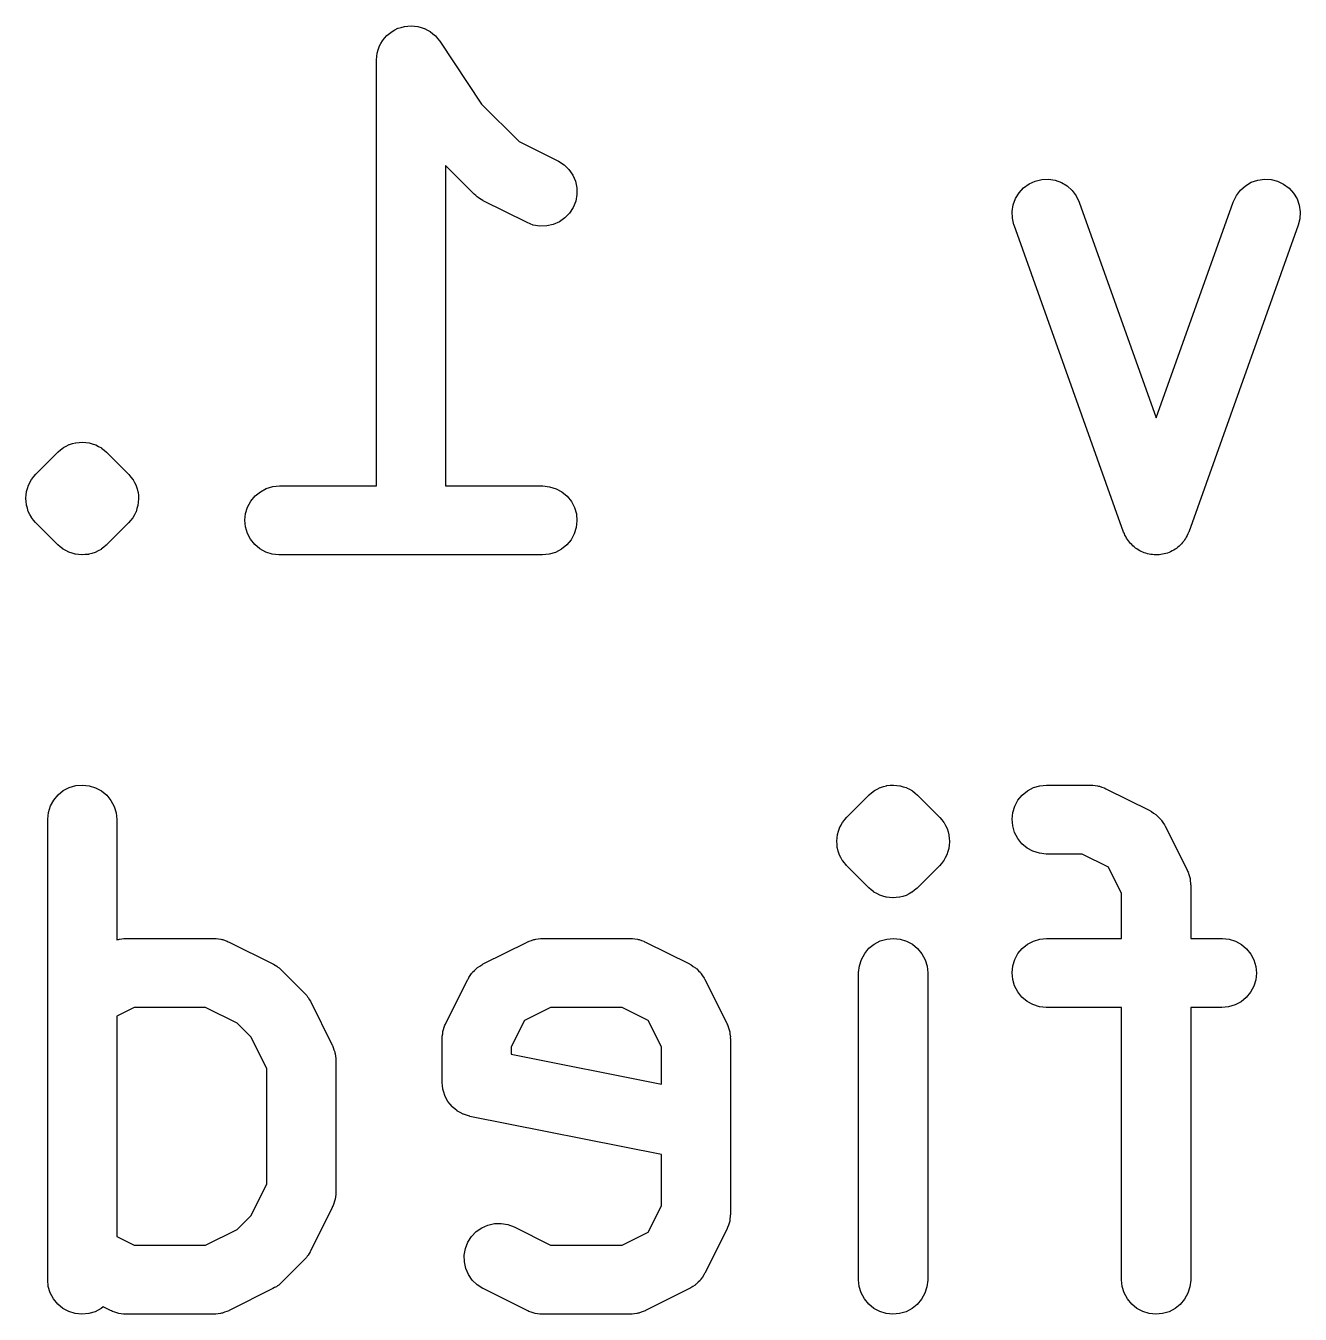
# Model space of a CAD drawing. Extents: x 16.1 to 45.2, y -47.6 to -42.7.
# Drawn here: x 23.906 to 26.675, y -45.612 to -42.812 of the extents above; entities that cross this region are included whole.
import ezdxf

# ---------------------------------------------------------------- set-up
doc = ezdxf.new("R2010")
doc.units = 0
doc.layers.add('BLACK', color=7, linetype='CONTINUOUS')

msp = doc.modelspace()

# ---------------------------------------------------------------- linework, layer by layer
at = {"layer": 'BLACK', "linetype": 'CONTINUOUS'}
for p, q in [((24.6812, -42.845), (24.6859, -42.8395)), ((24.6859, -42.8395), (24.6905, -42.8339)), ((24.6905, -42.8339), (24.6906, -42.8338)), ((24.6906, -42.8338), (24.6962, -42.8293)), ((24.6906, -42.8338), (24.6906, -42.8338)), ((24.6962, -42.8293), (24.7019, -42.8247)), ((24.7019, -42.8247), (24.702, -42.8247)), ((24.702, -42.8246), (24.7083, -42.8213)), ((24.702, -42.8247), (24.702, -42.8246)), ((24.7083, -42.8213), (24.7149, -42.8179)), ((24.7149, -42.8179), (24.715, -42.8178)), ((24.7149, -42.8179), (24.7149, -42.8179)), ((24.715, -42.8178), (24.7219, -42.8158)), ((24.7219, -42.8158), (24.7289, -42.8137)), ((24.7289, -42.8137), (24.729, -42.8137)), ((24.729, -42.8137), (24.7361, -42.8131)), ((24.729, -42.8137), (24.729, -42.8137)), ((24.7361, -42.8131), (24.7435, -42.8124)), ((24.7435, -42.8124), (24.7436, -42.8124)), ((24.7436, -42.8124), (24.7436, -42.8124)), ((24.7436, -42.8124), (24.7507, -42.8131)), ((24.7507, -42.8131), (24.7581, -42.8139)), ((24.7581, -42.8139), (24.7581, -42.8139)), ((24.7581, -42.8139), (24.7582, -42.8139)), ((24.7582, -42.8139), (24.7652, -42.8161)), ((24.7652, -42.8161), (24.772, -42.8182)), ((24.772, -42.8182), (24.7721, -42.8182)), ((24.7721, -42.8182), (24.7722, -42.8182)), ((24.7722, -42.8182), (24.7788, -42.8218)), ((24.7788, -42.8218), (24.7849, -42.8251)), ((24.7849, -42.8251), (24.785, -42.8252)), ((24.785, -42.8252), (24.785, -42.8252)), ((24.785, -42.8252), (24.7906, -42.8298)), ((24.7906, -42.8298), (24.7962, -42.8344)), ((24.7962, -42.8344), (24.7963, -42.8345)), ((24.7963, -42.8345), (24.7963, -42.8345)), ((24.7963, -42.8345), (24.8008, -42.84)), ((24.8008, -42.84), (24.8055, -42.8458)), ((24.6697, -42.8718), (24.672, -42.8646)), ((24.672, -42.8646), (24.6741, -42.8579)), ((24.6741, -42.8579), (24.6742, -42.8578)), ((24.6741, -42.8579), (24.6741, -42.8579)), ((24.6742, -42.8578), (24.6778, -42.8512)), ((24.6778, -42.8512), (24.6811, -42.8451)), ((24.6811, -42.8451), (24.6812, -42.8451)), ((24.6812, -42.8451), (24.6812, -42.845)), ((24.8055, -42.8458), (24.8966, -42.9825)), ((24.6681, -42.8863), (24.6689, -42.8792)), ((24.6681, -42.8864), (24.6681, -42.8863)), ((24.6681, -42.8865), (24.6681, -42.8864)), ((24.6681, -42.8864), (24.6681, -42.8864)), ((24.6681, -42.8874), (24.6681, -42.8865)), ((24.6681, -43.8124), (24.6681, -42.8874)), ((24.6689, -42.8792), (24.6697, -42.8719)), ((24.6697, -42.8719), (24.6697, -42.8718)), ((24.6697, -42.8718), (24.6697, -42.8718)), ((24.8966, -42.9825), (24.978, -43.0638)), ((24.978, -43.0638), (25.0623, -43.106)), ((24.8805, -43.1785), (24.8181, -43.1161)), ((24.8181, -43.1161), (24.8181, -43.8124)), ((25.0623, -43.106), (25.0633, -43.1065)), ((25.0633, -43.1065), (25.0756, -43.1145)), ((25.0756, -43.1145), (25.0861, -43.1247)), ((25.0861, -43.1247), (25.0944, -43.1367)), ((25.0944, -43.1367), (25.1002, -43.1501)), ((26.0993, -43.1499), (26.1135, -43.1465)), ((26.1135, -43.1465), (26.1282, -43.1458)), ((26.1282, -43.1458), (26.1426, -43.1481)), ((26.5688, -43.1526), (26.5827, -43.1478)), ((26.5827, -43.1478), (26.5972, -43.1458)), ((26.5972, -43.1458), (26.6118, -43.1466)), ((26.6118, -43.1466), (26.626, -43.1503)), ((25.1002, -43.1501), (25.1033, -43.1644)), ((25.1033, -43.1644), (25.1036, -43.1791)), ((26.0566, -43.1879), (26.0643, -43.1754)), ((26.0643, -43.1754), (26.0742, -43.1647)), ((26.0742, -43.1647), (26.086, -43.1561)), ((26.086, -43.1561), (26.0993, -43.1499)), ((26.1426, -43.1481), (26.1564, -43.153)), ((26.1564, -43.153), (26.1689, -43.1606)), ((26.1689, -43.1606), (26.1797, -43.1705)), ((26.1797, -43.1705), (26.1884, -43.1822)), ((26.5364, -43.1814), (26.5453, -43.1697)), ((26.5453, -43.1697), (26.5562, -43.16)), ((26.5562, -43.16), (26.5688, -43.1526)), ((26.626, -43.1503), (26.6391, -43.1566)), ((26.6391, -43.1566), (26.6509, -43.1654)), ((26.6509, -43.1654), (26.6606, -43.1763)), ((24.8838, -43.1812), (24.8805, -43.1785)), ((24.8868, -43.1841), (24.8838, -43.1812)), ((24.8894, -43.1858), (24.8868, -43.1841)), ((24.8918, -43.1878), (24.8894, -43.1858)), ((24.8956, -43.1898), (24.8918, -43.1878)), ((24.8991, -43.1921), (24.8956, -43.1898)), ((24.9, -43.1926), (24.8991, -43.1921)), ((24.9953, -43.2402), (24.9, -43.1926)), ((25.101, -43.1935), (25.0956, -43.2071)), ((25.1036, -43.1791), (25.101, -43.1935)), ((26.0492, -43.2161), (26.0515, -43.2016)), ((26.0515, -43.2016), (26.0566, -43.1879)), ((26.1884, -43.1822), (26.1947, -43.1955)), ((26.1947, -43.1955), (26.3621, -43.6644)), ((26.3621, -43.6644), (26.5296, -43.1955)), ((26.5296, -43.1955), (26.53, -43.1945)), ((26.53, -43.1945), (26.5364, -43.1814)), ((26.6606, -43.1763), (26.6681, -43.1888)), ((26.6681, -43.1888), (26.673, -43.2026)), ((26.673, -43.2026), (26.6751, -43.2171)), ((25.0776, -43.23), (25.0657, -43.2384)), ((25.0878, -43.2194), (25.0776, -43.23)), ((25.0956, -43.2071), (25.0878, -43.2194)), ((26.0497, -43.2307), (26.0492, -43.2161)), ((26.0531, -43.245), (26.0497, -43.2307)), ((26.6744, -43.2317), (26.6709, -43.2459)), ((26.6751, -43.2171), (26.6744, -43.2317)), ((25.0089, -43.2454), (24.9953, -43.2402)), ((25.0234, -43.2479), (25.0089, -43.2454)), ((25.038, -43.2475), (25.0234, -43.2479)), ((25.0523, -43.2443), (25.038, -43.2475)), ((25.0657, -43.2384), (25.0523, -43.2443)), ((26.0534, -43.2459), (26.0531, -43.245)), ((26.2915, -43.9126), (26.0534, -43.2459)), ((26.6709, -43.2459), (26.4328, -43.9126)), ((23.9765, -43.7384), (23.982, -43.734)), ((23.982, -43.734), (23.9875, -43.7295)), ((23.9875, -43.7295), (23.9876, -43.7295)), ((23.9876, -43.7295), (23.9877, -43.7294)), ((23.9877, -43.7294), (23.9879, -43.7293)), ((23.9879, -43.7293), (23.988, -43.7292)), ((23.988, -43.7292), (23.9941, -43.726)), ((23.9941, -43.726), (24.0005, -43.7227)), ((24.0005, -43.7227), (24.0006, -43.7227)), ((24.0006, -43.7227), (24.0007, -43.7226)), ((24.0007, -43.7226), (24.0008, -43.7226)), ((24.0008, -43.7226), (24.001, -43.7225)), ((24.001, -43.7225), (24.0077, -43.7205)), ((24.0077, -43.7205), (24.0145, -43.7185)), ((24.0145, -43.7185), (24.0146, -43.7185)), ((24.0146, -43.7185), (24.0147, -43.7185)), ((24.0147, -43.7185), (24.0149, -43.7185)), ((24.0149, -43.7185), (24.015, -43.7184)), ((24.015, -43.7184), (24.022, -43.7178)), ((24.022, -43.7178), (24.0291, -43.7171)), ((24.0291, -43.7171), (24.0292, -43.7172)), ((24.0292, -43.7172), (24.0293, -43.7171)), ((24.0293, -43.7171), (24.0295, -43.7172)), ((24.0295, -43.7172), (24.0296, -43.7171)), ((24.0296, -43.7171), (24.0365, -43.7179)), ((24.0365, -43.7179), (24.0436, -43.7186)), ((24.0436, -43.7186), (24.0438, -43.7187)), ((24.0438, -43.7187), (24.0439, -43.7187)), ((24.0439, -43.7187), (24.044, -43.7187)), ((24.044, -43.7187), (24.0441, -43.7187)), ((24.0441, -43.7187), (24.0507, -43.7208)), ((24.0507, -43.7208), (24.0508, -43.7208)), ((24.0508, -43.7208), (24.0576, -43.7229)), ((24.0576, -43.7229), (24.0577, -43.723)), ((24.0577, -43.723), (24.0579, -43.723)), ((24.0579, -43.723), (24.058, -43.7231)), ((24.058, -43.7231), (24.0581, -43.7231)), ((24.0581, -43.7231), (24.0642, -43.7264)), ((24.0642, -43.7264), (24.0705, -43.7298)), ((24.0705, -43.7298), (24.0706, -43.7299)), ((24.0706, -43.7299), (24.0707, -43.73)), ((24.0707, -43.73), (24.0708, -43.73)), ((24.0708, -43.73), (24.071, -43.7301)), ((24.071, -43.7301), (24.0764, -43.7346)), ((24.0764, -43.7346), (24.0818, -43.7391)), ((23.9282, -43.7867), (23.9758, -43.7391)), ((23.9758, -43.7391), (23.9761, -43.7388)), ((23.9761, -43.7388), (23.9761, -43.7387)), ((23.9761, -43.7387), (23.9762, -43.7387)), ((23.9762, -43.7387), (23.9763, -43.7386)), ((23.9763, -43.7385), (23.9765, -43.7384)), ((23.9763, -43.7386), (23.9763, -43.7385)), ((23.9763, -43.7386), (23.9763, -43.7386)), ((24.0818, -43.7391), (24.1295, -43.7867)), ((23.9237, -43.7921), (23.9282, -43.7867)), ((24.1295, -43.7867), (24.1298, -43.7871)), ((24.1298, -43.7871), (24.1298, -43.7871)), ((24.1298, -43.7871), (24.1298, -43.7871)), ((24.1298, -43.7871), (24.1302, -43.7875)), ((24.1302, -43.7875), (24.1346, -43.793)), ((23.9078, -43.8244), (23.9099, -43.8177)), ((23.9099, -43.8177), (23.9119, -43.8109)), ((23.9119, -43.8109), (23.9121, -43.8107)), ((23.9121, -43.8105), (23.9155, -43.8042)), ((23.9121, -43.8107), (23.9121, -43.8105)), ((23.9155, -43.8042), (23.9189, -43.798)), ((23.9189, -43.798), (23.919, -43.7978)), ((23.919, -43.7978), (23.9192, -43.7976)), ((23.9192, -43.7976), (23.9237, -43.7921)), ((24.1346, -43.793), (24.139, -43.7985)), ((24.139, -43.7985), (24.1392, -43.7987)), ((24.1392, -43.7987), (24.1393, -43.7989)), ((24.1393, -43.7989), (24.1426, -43.8052)), ((24.1426, -43.8052), (24.1459, -43.8114)), ((24.1459, -43.8114), (24.1459, -43.8117)), ((24.1459, -43.8117), (24.1461, -43.8119)), ((24.1461, -43.8119), (24.148, -43.8187)), ((24.148, -43.8187), (24.15, -43.8254)), ((24.4159, -43.8249), (24.4288, -43.818)), ((24.4288, -43.818), (24.4428, -43.8138)), ((24.4428, -43.8138), (24.4574, -43.8124)), ((24.4574, -43.8124), (24.6681, -43.8124)), ((24.8181, -43.8124), (25.0288, -43.8124)), ((25.0288, -43.8124), (25.0299, -43.8124)), ((25.0299, -43.8124), (25.0444, -43.814)), ((25.0444, -43.814), (25.0583, -43.8184)), ((25.0583, -43.8184), (25.0712, -43.8255)), ((23.9062, -43.839), (23.907, -43.832)), ((23.9062, -43.8392), (23.9062, -43.839)), ((23.9062, -43.8395), (23.9062, -43.8392)), ((23.9068, -43.8465), (23.9062, -43.8395)), ((23.9075, -43.8536), (23.9068, -43.8465)), ((23.907, -43.832), (23.9077, -43.8249)), ((23.9077, -43.8247), (23.9078, -43.8244)), ((23.9077, -43.8249), (23.9077, -43.8247)), ((24.1507, -43.8474), (24.1499, -43.8546)), ((24.15, -43.8254), (24.1501, -43.8257)), ((24.1501, -43.8257), (24.1501, -43.826)), ((24.1501, -43.826), (24.1508, -43.833)), ((24.1514, -43.8405), (24.1507, -43.8474)), ((24.1508, -43.833), (24.1514, -43.84)), ((24.1514, -43.84), (24.1514, -43.8403)), ((24.1514, -43.8403), (24.1514, -43.8405)), ((24.3882, -43.8583), (24.3952, -43.8454)), ((24.3952, -43.8454), (24.4045, -43.8342)), ((24.4045, -43.8342), (24.4159, -43.8249)), ((25.0712, -43.8255), (25.0824, -43.8349)), ((25.0824, -43.8349), (25.0916, -43.8463)), ((25.0916, -43.8463), (25.0983, -43.8593)), ((23.9075, -43.8538), (23.9075, -43.8536)), ((23.9076, -43.8541), (23.9075, -43.8538)), ((23.9096, -43.8608), (23.9076, -43.8541)), ((23.9115, -43.8676), (23.9096, -43.8608)), ((23.9117, -43.8678), (23.9115, -43.8676)), ((23.9117, -43.8681), (23.9117, -43.8678)), ((23.9151, -43.8744), (23.9117, -43.8681)), ((23.9183, -43.8806), (23.9151, -43.8744)), ((24.1421, -43.8752), (24.1387, -43.8815)), ((24.1455, -43.8691), (24.1421, -43.8752)), ((24.1457, -43.8686), (24.1455, -43.8688)), ((24.1455, -43.8688), (24.1455, -43.8691)), ((24.1478, -43.8617), (24.1457, -43.8686)), ((24.1498, -43.8551), (24.1478, -43.8617)), ((24.1499, -43.8548), (24.1498, -43.8551)), ((24.1499, -43.8546), (24.1499, -43.8548)), ((24.3824, -43.8869), (24.3839, -43.8723)), ((24.3839, -43.8723), (24.3882, -43.8583)), ((25.0983, -43.8593), (25.1025, -43.8733)), ((25.1025, -43.8733), (25.1038, -43.8879)), ((23.9184, -43.8808), (23.9183, -43.8806)), ((23.9186, -43.881), (23.9184, -43.8808)), ((23.923, -43.8865), (23.9186, -43.881)), ((23.9274, -43.892), (23.923, -43.8865)), ((23.9278, -43.8924), (23.9274, -43.892)), ((23.9282, -43.8928), (23.9278, -43.8924)), ((23.9278, -43.8924), (23.9278, -43.8924)), ((23.9278, -43.8924), (23.9278, -43.8924)), ((23.9758, -43.9404), (23.9282, -43.8928)), ((24.1295, -43.8928), (24.0818, -43.9404)), ((24.134, -43.8873), (24.1295, -43.8928)), ((24.1385, -43.8819), (24.134, -43.8873)), ((24.1386, -43.8817), (24.1385, -43.8819)), ((24.1387, -43.8815), (24.1386, -43.8817)), ((24.3837, -43.9014), (24.3824, -43.8869)), ((24.3878, -43.9155), (24.3837, -43.9014)), ((25.1023, -43.9025), (25.0979, -43.9164)), ((25.1038, -43.8879), (25.1023, -43.9025)), ((24.3946, -43.9284), (24.3878, -43.9155)), ((24.4038, -43.9399), (24.3946, -43.9284)), ((25.091, -43.9293), (25.0817, -43.9406)), ((25.0979, -43.9164), (25.091, -43.9293)), ((26.293, -43.9159), (26.2915, -43.9126)), ((26.2942, -43.9192), (26.293, -43.9159)), ((26.2962, -43.9225), (26.2942, -43.9192)), ((26.2978, -43.9258), (26.2962, -43.9225)), ((26.2999, -43.9287), (26.2978, -43.9258)), ((26.3017, -43.9318), (26.2999, -43.9287)), ((26.3042, -43.9346), (26.3017, -43.9318)), ((26.4238, -43.9296), (26.4219, -43.9327)), ((26.426, -43.9267), (26.4238, -43.9296)), ((26.4276, -43.9234), (26.426, -43.9267)), ((26.4296, -43.9202), (26.4276, -43.9234)), ((26.4308, -43.9168), (26.4296, -43.9202)), ((26.4324, -43.9136), (26.4308, -43.9168)), ((26.4328, -43.9126), (26.4324, -43.9136)), ((23.9812, -43.9449), (23.9758, -43.9404)), ((23.9866, -43.9494), (23.9812, -43.9449)), ((23.9868, -43.9495), (23.9866, -43.9494)), ((23.9869, -43.9496), (23.9868, -43.9495)), ((23.987, -43.9496), (23.9869, -43.9496)), ((23.9871, -43.9497), (23.987, -43.9496)), ((23.9932, -43.953), (23.9871, -43.9497)), ((23.9995, -43.9564), (23.9932, -43.953)), ((23.9996, -43.9565), (23.9995, -43.9564)), ((23.9997, -43.9565), (23.9996, -43.9565)), ((23.9999, -43.9566), (23.9997, -43.9565)), ((24, -43.9566), (23.9999, -43.9566)), ((24.0067, -43.9587), (24, -43.9566)), ((24.0135, -43.9608), (24.0067, -43.9587)), ((24.0498, -43.959), (24.0431, -43.961)), ((24.0567, -43.957), (24.0498, -43.959)), ((24.0568, -43.957), (24.0567, -43.957)), ((24.0569, -43.9569), (24.0568, -43.957)), ((24.057, -43.9569), (24.0569, -43.9569)), ((24.0571, -43.9568), (24.057, -43.9569)), ((24.0633, -43.9536), (24.0571, -43.9568)), ((24.0697, -43.9503), (24.0633, -43.9536)), ((24.0698, -43.9502), (24.0697, -43.9503)), ((24.0699, -43.9501), (24.0698, -43.9502)), ((24.07, -43.9501), (24.0699, -43.9501)), ((24.0701, -43.95), (24.07, -43.9501)), ((24.0755, -43.9456), (24.0701, -43.95)), ((24.0811, -43.9411), (24.0755, -43.9456)), ((24.0813, -43.941), (24.0811, -43.9411)), ((24.0815, -43.9408), (24.0813, -43.941)), ((24.0813, -43.941), (24.0813, -43.941)), ((24.0813, -43.941), (24.0813, -43.941)), ((24.0818, -43.9404), (24.0815, -43.9408)), ((24.0815, -43.9408), (24.0815, -43.9408)), ((24.0815, -43.9408), (24.0815, -43.9408)), ((24.415, -43.9493), (24.4038, -43.9399)), ((24.4278, -43.9563), (24.415, -43.9493)), ((24.4418, -43.9607), (24.4278, -43.9563)), ((25.0574, -43.9567), (25.0434, -43.961)), ((25.0703, -43.9498), (25.0574, -43.9567)), ((25.0817, -43.9406), (25.0703, -43.9498)), ((26.3064, -43.9376), (26.3042, -43.9346)), ((26.3091, -43.94), (26.3064, -43.9376)), ((26.3115, -43.9427), (26.3091, -43.94)), ((26.3145, -43.945), (26.3115, -43.9427)), ((26.3173, -43.9475), (26.3145, -43.945)), ((26.3203, -43.9493), (26.3173, -43.9475)), ((26.3232, -43.9515), (26.3203, -43.9493)), ((26.3266, -43.9531), (26.3232, -43.9515)), ((26.3298, -43.955), (26.3266, -43.9531)), ((26.3332, -43.9563), (26.3298, -43.955)), ((26.3364, -43.9578), (26.3332, -43.9563)), ((26.34, -43.9588), (26.3364, -43.9578)), ((26.3436, -43.96), (26.34, -43.9588)), ((26.3471, -43.9606), (26.3436, -43.96)), ((26.3832, -43.9591), (26.3797, -43.9603)), ((26.3869, -43.9582), (26.3832, -43.9591)), ((26.3901, -43.9567), (26.3869, -43.9582)), ((26.3935, -43.9555), (26.3901, -43.9567)), ((26.3968, -43.9536), (26.3935, -43.9555)), ((26.4002, -43.952), (26.3968, -43.9536)), ((26.4031, -43.9499), (26.4002, -43.952)), ((26.4062, -43.9481), (26.4031, -43.9499)), ((26.409, -43.9456), (26.4062, -43.9481)), ((26.412, -43.9434), (26.409, -43.9456)), ((26.4144, -43.9408), (26.412, -43.9434)), ((26.4171, -43.9384), (26.4144, -43.9408)), ((26.4194, -43.9354), (26.4171, -43.9384)), ((26.4219, -43.9327), (26.4194, -43.9354)), ((24.0136, -43.9608), (24.0135, -43.9608)), ((24.0137, -43.9608), (24.0136, -43.9608)), ((24.0139, -43.9609), (24.0137, -43.9608)), ((24.014, -43.9609), (24.0139, -43.9609)), ((24.021, -43.9616), (24.014, -43.9609)), ((24.028, -43.9624), (24.021, -43.9616)), ((24.0282, -43.9624), (24.028, -43.9624)), ((24.0283, -43.9624), (24.0282, -43.9624)), ((24.0284, -43.9624), (24.0283, -43.9624)), ((24.0285, -43.9624), (24.0284, -43.9624)), ((24.0355, -43.9617), (24.0285, -43.9624)), ((24.0426, -43.9611), (24.0355, -43.9617)), ((24.0427, -43.9611), (24.0426, -43.9611)), ((24.0429, -43.9611), (24.0427, -43.9611)), ((24.043, -43.961), (24.0429, -43.9611)), ((24.0431, -43.961), (24.043, -43.961)), ((24.4563, -43.9624), (24.4418, -43.9607)), ((24.4574, -43.9624), (24.4563, -43.9624)), ((25.0288, -43.9624), (24.4574, -43.9624)), ((25.0434, -43.961), (25.0288, -43.9624)), ((26.3506, -43.9615), (26.3471, -43.9606)), ((26.3543, -43.9617), (26.3506, -43.9615)), ((26.358, -43.9623), (26.3543, -43.9617)), ((26.3616, -43.9621), (26.358, -43.9623)), ((26.3652, -43.9623), (26.3616, -43.9621)), ((26.3689, -43.9618), (26.3652, -43.9623)), ((26.3726, -43.9616), (26.3689, -43.9618)), ((26.3761, -43.9608), (26.3726, -43.9616)), ((26.3797, -43.9603), (26.3761, -43.9608)), ((24.0007, -44.4678), (24.0147, -44.4637)), ((24.0147, -44.4637), (24.0293, -44.4624)), ((24.0293, -44.4624), (24.0439, -44.4639)), ((24.0439, -44.4639), (24.0579, -44.4682)), ((25.7697, -44.4658), (25.7764, -44.4638)), ((25.7764, -44.4638), (25.7765, -44.4637)), ((25.7765, -44.4637), (25.7767, -44.4637)), ((25.7767, -44.4637), (25.7768, -44.4637)), ((25.7768, -44.4637), (25.7769, -44.4637)), ((25.7769, -44.4637), (25.784, -44.463)), ((25.784, -44.463), (25.791, -44.4624)), ((25.791, -44.4624), (25.7911, -44.4624)), ((25.7911, -44.4624), (25.7912, -44.4624)), ((25.7912, -44.4624), (25.7914, -44.4624)), ((25.7914, -44.4624), (25.7915, -44.4624)), ((25.7915, -44.4624), (25.7985, -44.4631)), ((25.7985, -44.4631), (25.8055, -44.4639)), ((25.8055, -44.4639), (25.8057, -44.4639)), ((25.8057, -44.4639), (25.8058, -44.4639)), ((25.8058, -44.4639), (25.8059, -44.464)), ((25.8059, -44.464), (25.806, -44.464)), ((25.806, -44.464), (25.8128, -44.4661)), ((26.0955, -44.468), (26.1095, -44.4638)), ((26.1095, -44.4638), (26.124, -44.4624)), ((26.124, -44.4624), (26.2193, -44.4624)), ((26.2193, -44.4624), (26.2203, -44.4624)), ((26.2203, -44.4624), (26.2225, -44.4626)), ((26.2225, -44.4626), (26.2247, -44.4626)), ((26.2247, -44.4626), (26.2298, -44.4634)), ((26.2298, -44.4634), (26.2349, -44.464)), ((26.2349, -44.464), (26.237, -44.4647)), ((23.9669, -44.495), (23.9763, -44.4838)), ((23.9763, -44.4838), (23.9877, -44.4746)), ((23.9877, -44.4746), (24.0007, -44.4678)), ((24.0579, -44.4682), (24.0707, -44.4752)), ((24.0707, -44.4752), (24.082, -44.4845)), ((24.082, -44.4845), (24.0913, -44.4959)), ((25.6901, -44.532), (25.7377, -44.4843)), ((25.7377, -44.4843), (25.738, -44.484)), ((25.738, -44.484), (25.738, -44.484)), ((25.738, -44.484), (25.7381, -44.484)), ((25.7381, -44.484), (25.7382, -44.4838)), ((25.7382, -44.4838), (25.7384, -44.4836)), ((25.7382, -44.4838), (25.7382, -44.4838)), ((25.7382, -44.4838), (25.7382, -44.4838)), ((25.7384, -44.4836), (25.7439, -44.4792)), ((25.7439, -44.4792), (25.7494, -44.4748)), ((25.7494, -44.4748), (25.7495, -44.4747)), ((25.7495, -44.4747), (25.7496, -44.4746)), ((25.7496, -44.4746), (25.7498, -44.4746)), ((25.7498, -44.4746), (25.7499, -44.4745)), ((25.7499, -44.4745), (25.7561, -44.4713)), ((25.7561, -44.4713), (25.7624, -44.4679)), ((25.7624, -44.4679), (25.7625, -44.4679)), ((25.7625, -44.4679), (25.7626, -44.4678)), ((25.7626, -44.4678), (25.7627, -44.4678)), ((25.7627, -44.4678), (25.7629, -44.4677)), ((25.7629, -44.4677), (25.7697, -44.4658)), ((25.8128, -44.4661), (25.8195, -44.4681)), ((25.8195, -44.4681), (25.8196, -44.4682)), ((25.8196, -44.4682), (25.8198, -44.4682)), ((25.8198, -44.4682), (25.8199, -44.4683)), ((25.8199, -44.4683), (25.82, -44.4683)), ((25.82, -44.4683), (25.8262, -44.4717)), ((25.8262, -44.4717), (25.8324, -44.4751)), ((25.8324, -44.4751), (25.8325, -44.4751)), ((25.8325, -44.4751), (25.8326, -44.4752)), ((25.8326, -44.4752), (25.8327, -44.4753)), ((25.8327, -44.4753), (25.8329, -44.4753)), ((25.8329, -44.4753), (25.8383, -44.4799)), ((25.8383, -44.4799), (25.8437, -44.4843)), ((25.8437, -44.4843), (25.8914, -44.532)), ((26.0619, -44.4954), (26.0712, -44.4842)), ((26.0712, -44.4842), (26.0825, -44.4749)), ((26.0825, -44.4749), (26.0955, -44.468)), ((26.237, -44.4647), (26.2392, -44.4651)), ((26.2392, -44.4651), (26.2439, -44.4669)), ((26.2439, -44.4669), (26.2488, -44.4684)), ((26.2488, -44.4684), (26.2508, -44.4695)), ((26.2508, -44.4695), (26.2528, -44.4703)), ((26.2528, -44.4703), (26.3481, -44.5179)), ((23.9554, -44.5218), (23.9599, -44.5078)), ((23.9599, -44.5078), (23.9669, -44.495)), ((24.0913, -44.4959), (24.0981, -44.5088)), ((24.0981, -44.5088), (24.1024, -44.5228)), ((26.0506, -44.5223), (26.0549, -44.5083)), ((26.0549, -44.5083), (26.0619, -44.4954)), ((26.3481, -44.5179), (26.349, -44.5184)), ((26.349, -44.5184), (26.3504, -44.5193)), ((26.3504, -44.5193), (26.3518, -44.5199)), ((26.3518, -44.5199), (26.3565, -44.5233)), ((23.9538, -44.5363), (23.9554, -44.5218)), ((23.9538, -44.5374), (23.9538, -44.5363)), ((23.9538, -45.5374), (23.9538, -44.5374)), ((24.1024, -44.5228), (24.1038, -44.5374)), ((24.1038, -44.5374), (24.1038, -44.7986)), ((25.6774, -44.5495), (25.6808, -44.5433)), ((25.6808, -44.5433), (25.6809, -44.5431)), ((25.6809, -44.5431), (25.6811, -44.5428)), ((25.6811, -44.5428), (25.6856, -44.5374)), ((25.6856, -44.5374), (25.6901, -44.532)), ((25.8914, -44.532), (25.8917, -44.5323)), ((25.8917, -44.5323), (25.8917, -44.5323)), ((25.8917, -44.5323), (25.8917, -44.5324)), ((25.8917, -44.5324), (25.8921, -44.5327)), ((25.8921, -44.5327), (25.8965, -44.5383)), ((25.8965, -44.5383), (25.9009, -44.5437)), ((25.9009, -44.5437), (25.9011, -44.5439)), ((25.9011, -44.5439), (25.9012, -44.5442)), ((25.9012, -44.5442), (25.9045, -44.5505)), ((26.049, -44.5369), (26.0506, -44.5223)), ((26.0504, -44.5514), (26.049, -44.5369)), ((26.3565, -44.5233), (26.3613, -44.5264)), ((26.3613, -44.5264), (26.3624, -44.5275)), ((26.3624, -44.5275), (26.3638, -44.5284)), ((26.3638, -44.5284), (26.3677, -44.5326)), ((26.3677, -44.5326), (26.3718, -44.5366)), ((26.3718, -44.5366), (26.3727, -44.5379)), ((26.3727, -44.5379), (26.3738, -44.5391)), ((26.3738, -44.5391), (26.3768, -44.5439)), ((26.3768, -44.5439), (26.3801, -44.5486)), ((25.6689, -44.5772), (25.6696, -44.5702)), ((25.6696, -44.5699), (25.6697, -44.5697)), ((25.6696, -44.5702), (25.6696, -44.5699)), ((25.6697, -44.5697), (25.6718, -44.5629)), ((25.6718, -44.5629), (25.6738, -44.5562)), ((25.6738, -44.5562), (25.674, -44.5559)), ((25.674, -44.5559), (25.6741, -44.5557)), ((25.6741, -44.5557), (25.6774, -44.5495)), ((25.9045, -44.5505), (25.9078, -44.5567)), ((25.9078, -44.5567), (25.9078, -44.5569)), ((25.9078, -44.5569), (25.908, -44.5571)), ((25.908, -44.5571), (25.91, -44.564)), ((25.91, -44.564), (25.9119, -44.5707)), ((25.9119, -44.5707), (25.912, -44.5709)), ((25.912, -44.5709), (25.912, -44.5712)), ((25.912, -44.5712), (25.9127, -44.5782)), ((26.0545, -44.5655), (26.0504, -44.5514)), ((26.0613, -44.5784), (26.0545, -44.5655)), ((26.3801, -44.5486), (26.3807, -44.5501)), ((26.3807, -44.5501), (26.3816, -44.5515)), ((26.3816, -44.5515), (26.4292, -44.6467)), ((25.6681, -44.5842), (25.6689, -44.5772)), ((25.6681, -44.5845), (25.6681, -44.5842)), ((25.6681, -44.5847), (25.6681, -44.5845)), ((25.6688, -44.5917), (25.6681, -44.5847)), ((25.6694, -44.5988), (25.6688, -44.5917)), ((25.6694, -44.5991), (25.6694, -44.5988)), ((25.6695, -44.5993), (25.6694, -44.5991)), ((25.6715, -44.606), (25.6695, -44.5993)), ((25.9117, -44.6003), (25.9096, -44.607)), ((25.9118, -44.6001), (25.9117, -44.6003)), ((25.9126, -44.5927), (25.9118, -44.5998)), ((25.9118, -44.5998), (25.9118, -44.6001)), ((25.9133, -44.5858), (25.9126, -44.5927)), ((25.9127, -44.5782), (25.9133, -44.5853)), ((25.9133, -44.5853), (25.9133, -44.5855)), ((25.9133, -44.5855), (25.9133, -44.5858)), ((26.0705, -44.5899), (26.0613, -44.5784)), ((26.0817, -44.5993), (26.0705, -44.5899)), ((26.0945, -44.6063), (26.0817, -44.5993)), ((25.6735, -44.6129), (25.6715, -44.606)), ((25.6736, -44.6131), (25.6735, -44.6129)), ((25.6736, -44.6133), (25.6736, -44.6131)), ((25.6769, -44.6196), (25.6736, -44.6133)), ((25.6802, -44.6258), (25.6769, -44.6196)), ((25.6804, -44.6261), (25.6802, -44.6258)), ((25.6805, -44.6263), (25.6804, -44.6261)), ((25.6849, -44.6318), (25.6805, -44.6263)), ((25.6893, -44.6373), (25.6849, -44.6318)), ((25.9004, -44.6272), (25.8958, -44.6326)), ((25.9005, -44.6269), (25.9004, -44.6272)), ((25.9007, -44.6267), (25.9005, -44.6269)), ((25.904, -44.6205), (25.9007, -44.6267)), ((25.9074, -44.6143), (25.904, -44.6205)), ((25.9076, -44.6138), (25.9074, -44.6141)), ((25.9074, -44.6141), (25.9074, -44.6143)), ((25.9096, -44.607), (25.9076, -44.6138)), ((26.1084, -44.6107), (26.0945, -44.6063)), ((26.123, -44.6124), (26.1084, -44.6107)), ((26.124, -44.6124), (26.123, -44.6124)), ((26.2016, -44.6124), (26.124, -44.6124)), ((26.2586, -44.6409), (26.2016, -44.6124)), ((25.6897, -44.6376), (25.6893, -44.6373)), ((25.6897, -44.6377), (25.6897, -44.6376)), ((25.6901, -44.638), (25.6897, -44.6377)), ((25.6897, -44.6377), (25.6897, -44.6377)), ((25.7377, -44.6857), (25.6901, -44.638)), ((25.8914, -44.638), (25.8437, -44.6857)), ((25.8958, -44.6326), (25.8914, -44.638)), ((26.2871, -44.6979), (26.2586, -44.6409)), ((26.4292, -44.6467), (26.4297, -44.6476)), ((26.4297, -44.6476), (26.4304, -44.6497)), ((26.4304, -44.6497), (26.4315, -44.6517)), ((26.4315, -44.6517), (26.433, -44.6566)), ((26.433, -44.6566), (26.4347, -44.6614)), ((25.7431, -44.6901), (25.7377, -44.6857)), ((25.843, -44.6864), (25.8374, -44.6908)), ((25.8432, -44.6862), (25.843, -44.6864)), ((25.8434, -44.686), (25.8432, -44.6862)), ((25.8432, -44.6862), (25.8432, -44.6862)), ((25.8432, -44.6862), (25.8432, -44.6862)), ((25.8437, -44.6857), (25.8434, -44.686)), ((25.8434, -44.686), (25.8434, -44.686)), ((25.8434, -44.686), (25.8434, -44.686)), ((26.4347, -44.6614), (26.4351, -44.6636)), ((26.4351, -44.6636), (26.4357, -44.6657)), ((26.4357, -44.6657), (26.4362, -44.6708)), ((26.4362, -44.6708), (26.437, -44.6758)), ((26.437, -44.6758), (26.4369, -44.678)), ((26.4369, -44.678), (26.4371, -44.6802)), ((26.4371, -44.6802), (26.4371, -44.7957)), ((25.7486, -44.6947), (25.7431, -44.6901)), ((25.7487, -44.6947), (25.7486, -44.6947)), ((25.7488, -44.6948), (25.7487, -44.6947)), ((25.7489, -44.6949), (25.7488, -44.6948)), ((25.749, -44.6949), (25.7489, -44.6949)), ((25.7551, -44.6982), (25.749, -44.6949)), ((25.7614, -44.7017), (25.7551, -44.6982)), ((25.7615, -44.7017), (25.7614, -44.7017)), ((25.7616, -44.7018), (25.7615, -44.7017)), ((25.7618, -44.7018), (25.7616, -44.7018)), ((25.7619, -44.7019), (25.7618, -44.7018)), ((25.7686, -44.7039), (25.7619, -44.7019)), ((25.7754, -44.706), (25.7686, -44.7039)), ((25.7755, -44.706), (25.7754, -44.706)), ((25.7756, -44.7061), (25.7755, -44.706)), ((25.7758, -44.7061), (25.7756, -44.7061)), ((25.7759, -44.7061), (25.7758, -44.7061)), ((25.7829, -44.7069), (25.7759, -44.7061)), ((25.7899, -44.7076), (25.7829, -44.7069)), ((25.7901, -44.7076), (25.7899, -44.7076)), ((25.7902, -44.7076), (25.7901, -44.7076)), ((25.7903, -44.7076), (25.7902, -44.7076)), ((25.7904, -44.7076), (25.7903, -44.7076)), ((25.7974, -44.707), (25.7904, -44.7076)), ((25.8045, -44.7063), (25.7974, -44.707)), ((25.8046, -44.7063), (25.8045, -44.7063)), ((25.8048, -44.7063), (25.8046, -44.7063)), ((25.8049, -44.7063), (25.8048, -44.7063)), ((25.805, -44.7062), (25.8049, -44.7063)), ((25.8117, -44.7043), (25.805, -44.7062)), ((25.8186, -44.7023), (25.8117, -44.7043)), ((25.8187, -44.7022), (25.8186, -44.7023)), ((25.8188, -44.7022), (25.8187, -44.7022)), ((25.8189, -44.7021), (25.8188, -44.7022)), ((25.819, -44.7021), (25.8189, -44.7021)), ((25.8252, -44.6988), (25.819, -44.7021)), ((25.8316, -44.6955), (25.8252, -44.6988)), ((25.8317, -44.6954), (25.8316, -44.6955)), ((25.8318, -44.6954), (25.8317, -44.6954)), ((25.8319, -44.6953), (25.8318, -44.6954)), ((25.832, -44.6952), (25.8319, -44.6953)), ((25.8374, -44.6908), (25.832, -44.6952)), ((26.2871, -44.7957), (26.2871, -44.6979)), ((24.1038, -44.7986), (24.1052, -44.7981)), ((24.1052, -44.7981), (24.1074, -44.7978)), ((24.1074, -44.7978), (24.1095, -44.7971)), ((24.1095, -44.7971), (24.1146, -44.7966)), ((24.1146, -44.7966), (24.1196, -44.7958)), ((24.1196, -44.7958), (24.1218, -44.7959)), ((24.1218, -44.7959), (24.124, -44.7957)), ((24.124, -44.7957), (24.3145, -44.7957)), ((24.3145, -44.7957), (24.3156, -44.7957)), ((24.3156, -44.7957), (24.3178, -44.796)), ((24.3178, -44.796), (24.32, -44.7959)), ((24.32, -44.7959), (24.325, -44.7968)), ((24.325, -44.7968), (24.3301, -44.7974)), ((24.3301, -44.7974), (24.3322, -44.798)), ((24.3322, -44.798), (24.3344, -44.7984)), ((24.3344, -44.7984), (24.3392, -44.8002)), ((25.0002, -44.8014), (25.0051, -44.7999)), ((25.0051, -44.7999), (25.0099, -44.7981)), ((25.0099, -44.7981), (25.0121, -44.7978)), ((25.0121, -44.7978), (25.0142, -44.7971)), ((25.0142, -44.7971), (25.0193, -44.7966)), ((25.0193, -44.7966), (25.0244, -44.7958)), ((25.0244, -44.7958), (25.0266, -44.7959)), ((25.0266, -44.7959), (25.0288, -44.7957)), ((25.0288, -44.7957), (25.2193, -44.7957)), ((25.2193, -44.7957), (25.2203, -44.7957)), ((25.2203, -44.7957), (25.2225, -44.796)), ((25.2225, -44.796), (25.2247, -44.7959)), ((25.2247, -44.7959), (25.2298, -44.7968)), ((25.2298, -44.7968), (25.2349, -44.7974)), ((25.2349, -44.7974), (25.237, -44.798)), ((25.237, -44.798), (25.2392, -44.7984)), ((25.2392, -44.7984), (25.2439, -44.8002)), ((25.7626, -44.8012), (25.7767, -44.797)), ((25.7767, -44.797), (25.7912, -44.7957)), ((25.7912, -44.7957), (25.8058, -44.7972)), ((25.8058, -44.7972), (25.8198, -44.8016)), ((26.0955, -44.8014), (26.1095, -44.7971)), ((26.1095, -44.7971), (26.124, -44.7957)), ((26.124, -44.7957), (26.2871, -44.7957)), ((26.4371, -44.7957), (26.505, -44.7957)), ((26.505, -44.7957), (26.506, -44.7957)), ((26.506, -44.7957), (26.5206, -44.7974)), ((26.5206, -44.7974), (26.5345, -44.8018)), ((24.3392, -44.8002), (24.3441, -44.8018)), ((24.3441, -44.8018), (24.346, -44.8028)), ((24.346, -44.8028), (24.3481, -44.8036)), ((24.3481, -44.8036), (24.4433, -44.8513)), ((24.9, -44.8513), (24.9953, -44.8036)), ((24.9953, -44.8036), (24.9962, -44.8032)), ((24.9962, -44.8032), (24.9983, -44.8024)), ((24.9983, -44.8024), (25.0002, -44.8014)), ((25.2439, -44.8002), (25.2488, -44.8018)), ((25.2488, -44.8018), (25.2508, -44.8028)), ((25.2508, -44.8028), (25.2528, -44.8036)), ((25.2528, -44.8036), (25.3481, -44.8513)), ((25.7288, -44.8283), (25.7382, -44.8171)), ((25.7382, -44.8171), (25.7496, -44.808)), ((25.7496, -44.808), (25.7626, -44.8012)), ((25.8198, -44.8016), (25.8326, -44.8085)), ((25.8326, -44.8085), (25.8439, -44.8179)), ((25.8439, -44.8179), (25.8532, -44.8292)), ((26.0619, -44.8288), (26.0712, -44.8175)), ((26.0712, -44.8175), (26.0825, -44.8082)), ((26.0825, -44.8082), (26.0955, -44.8014)), ((26.5345, -44.8018), (26.5474, -44.8088)), ((26.5474, -44.8088), (26.5586, -44.8182)), ((26.5586, -44.8182), (26.5678, -44.8296)), ((24.4433, -44.8513), (24.4442, -44.8517)), ((24.4442, -44.8517), (24.4478, -44.854)), ((24.4478, -44.854), (24.4515, -44.856)), ((24.4515, -44.856), (24.4539, -44.858)), ((24.8876, -44.859), (24.8925, -44.856)), ((24.8925, -44.856), (24.8972, -44.8528)), ((24.8972, -44.8528), (24.8987, -44.8521)), ((24.8987, -44.8521), (24.9, -44.8513)), ((25.3481, -44.8513), (25.349, -44.8517)), ((25.349, -44.8517), (25.3504, -44.8526)), ((25.3504, -44.8526), (25.3518, -44.8533)), ((25.3518, -44.8533), (25.3565, -44.8566)), ((25.7157, -44.8697), (25.7173, -44.8551)), ((25.7173, -44.8551), (25.7218, -44.8412)), ((25.7218, -44.8412), (25.7288, -44.8283)), ((25.8532, -44.8292), (25.86, -44.8421)), ((25.86, -44.8421), (25.8643, -44.8561)), ((26.049, -44.8702), (26.0506, -44.8556)), ((26.0506, -44.8556), (26.0549, -44.8417)), ((26.0549, -44.8417), (26.0619, -44.8288)), ((26.5678, -44.8296), (26.5745, -44.8426)), ((26.5745, -44.8426), (26.5787, -44.8567)), ((24.4539, -44.858), (24.4565, -44.8597)), ((24.4565, -44.8597), (24.4595, -44.8626)), ((24.4595, -44.8626), (24.4628, -44.8653)), ((24.4628, -44.8653), (24.5104, -44.9129)), ((24.8665, -44.8848), (24.867, -44.8839)), ((24.867, -44.8839), (24.8678, -44.8825)), ((24.8678, -44.8825), (24.8685, -44.881)), ((24.8685, -44.881), (24.8718, -44.8764)), ((24.8718, -44.8764), (24.8749, -44.8716)), ((24.8749, -44.8716), (24.8761, -44.8704)), ((24.8761, -44.8704), (24.877, -44.8691)), ((24.877, -44.8691), (24.8811, -44.8652)), ((24.8811, -44.8652), (24.8851, -44.8611)), ((24.8851, -44.8611), (24.8865, -44.8602)), ((24.8865, -44.8602), (24.8876, -44.859)), ((25.3565, -44.8566), (25.3613, -44.8597)), ((25.3613, -44.8597), (25.3624, -44.8608)), ((25.3624, -44.8608), (25.3638, -44.8618)), ((25.3638, -44.8618), (25.3677, -44.8659)), ((25.3677, -44.8659), (25.3718, -44.8699)), ((25.3718, -44.8699), (25.3727, -44.8712)), ((25.3727, -44.8712), (25.3738, -44.8724)), ((25.3738, -44.8724), (25.3768, -44.8772)), ((25.3768, -44.8772), (25.3801, -44.8819)), ((25.3801, -44.8819), (25.3807, -44.8834)), ((25.3807, -44.8834), (25.3816, -44.8848)), ((25.7157, -44.8707), (25.7157, -44.8697)), ((25.7157, -45.5374), (25.7157, -44.8707)), ((25.8643, -44.8561), (25.8657, -44.8707)), ((25.8657, -44.8707), (25.8657, -45.5374)), ((26.0504, -44.8848), (26.049, -44.8702)), ((26.58, -44.8712), (26.5785, -44.8858)), ((26.5787, -44.8567), (26.58, -44.8712)), ((24.8189, -44.98), (24.8665, -44.8848)), ((25.3816, -44.8848), (25.4292, -44.98)), ((26.0545, -44.8988), (26.0504, -44.8848)), ((26.0613, -44.9118), (26.0545, -44.8988)), ((26.0705, -44.9232), (26.0613, -44.9118)), ((26.5741, -44.8998), (26.5672, -44.9127)), ((26.5785, -44.8858), (26.5741, -44.8998)), ((24.5104, -44.9129), (24.5111, -44.9137)), ((24.5111, -44.9137), (24.5138, -44.917)), ((24.5138, -44.917), (24.5167, -44.92)), ((24.5167, -44.92), (24.5183, -44.9227)), ((24.5183, -44.9227), (24.5203, -44.9251)), ((24.5203, -44.9251), (24.5222, -44.9288)), ((24.5222, -44.9288), (24.5245, -44.9324)), ((24.5245, -44.9324), (24.5721, -45.0276)), ((26.0817, -44.9326), (26.0705, -44.9232)), ((26.0945, -44.9396), (26.0817, -44.9326)), ((26.1084, -44.9441), (26.0945, -44.9396)), ((26.5465, -44.9332), (26.5336, -44.9401)), ((26.5578, -44.9239), (26.5465, -44.9332)), ((26.5672, -44.9127), (26.5578, -44.9239)), ((24.1417, -44.9457), (24.1038, -44.9647)), ((24.1038, -44.9647), (24.1038, -45.4434)), ((24.2968, -44.9457), (24.1417, -44.9457)), ((24.3653, -44.98), (24.2968, -44.9457)), ((25.0465, -44.9457), (24.9895, -44.9742)), ((25.2016, -44.9457), (25.0465, -44.9457)), ((25.2586, -44.9742), (25.2016, -44.9457)), ((26.123, -44.9457), (26.1084, -44.9441)), ((26.124, -44.9457), (26.123, -44.9457)), ((26.2871, -44.9457), (26.124, -44.9457)), ((26.2871, -45.5374), (26.2871, -44.9457)), ((26.505, -44.9457), (26.4371, -44.9457)), ((26.4371, -44.9457), (26.4371, -45.5374)), ((26.5196, -44.9443), (26.505, -44.9457)), ((26.5336, -44.9401), (26.5196, -44.9443)), ((24.3957, -45.0104), (24.3653, -44.98)), ((24.8126, -44.998), (24.8133, -44.9959)), ((24.8133, -44.9959), (24.8136, -44.9937)), ((24.8136, -44.9937), (24.8155, -44.9889)), ((24.8155, -44.9889), (24.817, -44.984)), ((24.817, -44.984), (24.8181, -44.9821)), ((24.8181, -44.9821), (24.8189, -44.98)), ((24.9895, -44.9742), (24.9609, -45.0313)), ((25.2871, -45.0313), (25.2586, -44.9742)), ((25.4292, -44.98), (25.4297, -44.981)), ((25.4297, -44.981), (25.4304, -44.983)), ((25.4304, -44.983), (25.4315, -44.985)), ((25.4315, -44.985), (25.433, -44.9899)), ((25.433, -44.9899), (25.4347, -44.9947)), ((25.4347, -44.9947), (25.4351, -44.9969)), ((24.43, -45.0789), (24.3957, -45.0104)), ((24.8109, -45.0136), (24.811, -45.0125)), ((24.8109, -45.1088), (24.8109, -45.0136)), ((24.811, -45.0125), (24.8112, -45.0103)), ((24.8111, -45.0081), (24.812, -45.0031)), ((24.8112, -45.0103), (24.8111, -45.0081)), ((24.812, -45.0031), (24.8126, -44.998)), ((25.4351, -44.9969), (25.4357, -44.999)), ((25.4357, -44.999), (25.4362, -45.0041)), ((25.4362, -45.0041), (25.437, -45.0092)), ((25.437, -45.0092), (25.4369, -45.0114)), ((25.4369, -45.0114), (25.4371, -45.0136)), ((25.4371, -45.0136), (25.4371, -45.3945)), ((24.5721, -45.0276), (24.5725, -45.0286)), ((24.5725, -45.0286), (24.5733, -45.0307)), ((24.5733, -45.0307), (24.5743, -45.0326)), ((24.5743, -45.0326), (24.5758, -45.0375)), ((24.5758, -45.0375), (24.5776, -45.0423)), ((24.5776, -45.0423), (24.5779, -45.0445)), ((24.5779, -45.0445), (24.5786, -45.0466)), ((24.5786, -45.0466), (24.5791, -45.0517)), ((24.5791, -45.0517), (24.5799, -45.0568)), ((24.9609, -45.0313), (24.9609, -45.0473)), ((24.9609, -45.0473), (25.2871, -45.1126)), ((25.2871, -45.1126), (25.2871, -45.0313)), ((24.43, -45.3292), (24.43, -45.0789)), ((24.5799, -45.0568), (24.5798, -45.059)), ((24.5798, -45.059), (24.58, -45.0612)), ((24.58, -45.0612), (24.58, -45.3469)), ((24.8116, -45.1158), (24.8109, -45.1088)), ((24.8122, -45.1227), (24.8116, -45.1158)), ((24.8123, -45.123), (24.8122, -45.1227)), ((24.8124, -45.1234), (24.8123, -45.123)), ((24.8144, -45.1301), (24.8124, -45.1234)), ((24.8164, -45.1368), (24.8144, -45.1301)), ((24.8165, -45.1371), (24.8164, -45.1368)), ((24.8166, -45.1374), (24.8165, -45.1371)), ((24.8199, -45.1436), (24.8166, -45.1374)), ((24.8231, -45.1498), (24.8199, -45.1436)), ((24.8233, -45.15), (24.8231, -45.1498)), ((24.8235, -45.1503), (24.8233, -45.15)), ((24.8279, -45.1557), (24.8235, -45.1503)), ((24.8323, -45.1612), (24.8279, -45.1557)), ((24.8325, -45.1614), (24.8323, -45.1612)), ((24.8327, -45.1617), (24.8325, -45.1614)), ((24.8381, -45.1661), (24.8327, -45.1617)), ((24.8435, -45.1706), (24.8381, -45.1661)), ((24.8437, -45.1708), (24.8435, -45.1706)), ((24.844, -45.171), (24.8437, -45.1708)), ((24.8502, -45.1743), (24.844, -45.171)), ((24.8563, -45.1777), (24.8502, -45.1743)), ((24.8566, -45.1778), (24.8563, -45.1777)), ((24.8569, -45.1779), (24.8566, -45.1778)), ((24.8636, -45.18), (24.8569, -45.1779)), ((24.8702, -45.1821), (24.8636, -45.18)), ((24.8709, -45.1823), (24.8702, -45.1821)), ((24.8712, -45.1824), (24.8709, -45.1823)), ((24.8709, -45.1823), (24.8709, -45.1823)), ((24.8709, -45.1823), (24.8709, -45.1823)), ((25.2871, -45.2655), (24.8712, -45.1824)), ((25.2871, -45.3768), (25.2871, -45.2655)), ((24.3957, -45.3977), (24.43, -45.3292)), ((24.5789, -45.3574), (24.5784, -45.3625)), ((24.5798, -45.3524), (24.5789, -45.3574)), ((24.58, -45.348), (24.5797, -45.3501)), ((24.5797, -45.3501), (24.5798, -45.3524)), ((24.58, -45.3469), (24.58, -45.348)), ((24.5721, -45.3804), (24.5245, -45.4757)), ((24.5729, -45.3784), (24.5721, -45.3804)), ((24.5739, -45.3764), (24.5729, -45.3784)), ((24.5755, -45.3716), (24.5739, -45.3764)), ((24.5773, -45.3668), (24.5755, -45.3716)), ((24.5777, -45.3646), (24.5773, -45.3668)), ((24.5784, -45.3625), (24.5777, -45.3646)), ((25.2586, -45.4339), (25.2871, -45.3768)), ((24.3653, -45.4281), (24.3957, -45.3977)), ((24.9101, -45.4185), (24.9244, -45.4153)), ((24.9244, -45.4153), (24.939, -45.415)), ((24.939, -45.415), (24.9534, -45.4174)), ((25.4345, -45.4144), (25.4326, -45.4192)), ((25.4348, -45.4122), (25.4345, -45.4144)), ((25.4355, -45.4101), (25.4348, -45.4122)), ((25.4361, -45.405), (25.4355, -45.4101)), ((25.4369, -45.4), (25.4361, -45.405)), ((25.4371, -45.3956), (25.4369, -45.3978)), ((25.4369, -45.3978), (25.4369, -45.4)), ((25.4371, -45.3945), (25.4371, -45.3956)), ((24.1038, -45.4434), (24.1417, -45.4624)), ((24.2968, -45.4624), (24.3653, -45.4281)), ((24.8667, -45.4558), (24.8746, -45.4434)), ((24.8746, -45.4434), (24.8847, -45.4328)), ((24.8847, -45.4328), (24.8967, -45.4244)), ((24.8967, -45.4244), (24.9101, -45.4185)), ((24.9534, -45.4174), (24.9671, -45.4227)), ((24.9671, -45.4227), (25.0465, -45.4624)), ((25.2016, -45.4624), (25.2586, -45.4339)), ((25.4292, -45.4281), (25.3816, -45.5233)), ((25.43, -45.426), (25.4292, -45.4281)), ((25.4311, -45.4241), (25.43, -45.426)), ((25.4326, -45.4192), (25.4311, -45.4241)), ((24.1417, -45.4624), (24.2968, -45.4624)), ((24.8588, -45.4838), (24.8614, -45.4694)), ((24.8614, -45.4694), (24.8667, -45.4558)), ((25.0465, -45.4624), (25.2016, -45.4624)), ((24.5104, -45.4952), (24.4628, -45.5428)), ((24.5131, -45.4919), (24.5104, -45.4952)), ((24.516, -45.4889), (24.5131, -45.4919)), ((24.5177, -45.4863), (24.516, -45.4889)), ((24.5197, -45.4839), (24.5177, -45.4863)), ((24.5217, -45.4802), (24.5197, -45.4839)), ((24.524, -45.4766), (24.5217, -45.4802)), ((24.5245, -45.4757), (24.524, -45.4766)), ((24.8591, -45.4984), (24.8588, -45.4838)), ((24.8622, -45.5127), (24.8591, -45.4984)), ((24.868, -45.5262), (24.8622, -45.5127)), ((24.8763, -45.5382), (24.868, -45.5262)), ((25.3796, -45.5271), (25.3763, -45.5317)), ((25.3802, -45.5256), (25.3796, -45.5271)), ((25.3811, -45.5242), (25.3802, -45.5256)), ((25.3816, -45.5233), (25.3811, -45.5242)), ((23.9552, -45.5519), (23.9538, -45.5374)), ((23.9595, -45.566), (23.9552, -45.5519)), ((24.4469, -45.5546), (24.4433, -45.5568)), ((24.4506, -45.5527), (24.4469, -45.5546)), ((24.453, -45.5507), (24.4506, -45.5527)), ((24.4557, -45.5491), (24.453, -45.5507)), ((24.4588, -45.5462), (24.4557, -45.5491)), ((24.462, -45.5435), (24.4588, -45.5462)), ((24.4628, -45.5428), (24.462, -45.5435)), ((24.8868, -45.5484), (24.8763, -45.5382)), ((24.8991, -45.5564), (24.8868, -45.5484)), ((25.3494, -45.556), (25.3481, -45.5568)), ((25.3509, -45.5553), (25.3494, -45.556)), ((25.3556, -45.5521), (25.3509, -45.5553)), ((25.3605, -45.5491), (25.3556, -45.5521)), ((25.3616, -45.5479), (25.3605, -45.5491)), ((25.363, -45.547), (25.3616, -45.5479)), ((25.3669, -45.5429), (25.363, -45.547)), ((25.3711, -45.539), (25.3669, -45.5429)), ((25.372, -45.5377), (25.3711, -45.539)), ((25.3732, -45.5365), (25.372, -45.5377)), ((25.3763, -45.5317), (25.3732, -45.5365)), ((25.7171, -45.5519), (25.7157, -45.5374)), ((25.7214, -45.566), (25.7171, -45.5519)), ((25.8641, -45.553), (25.8596, -45.5669)), ((25.8657, -45.5384), (25.8641, -45.553)), ((25.8657, -45.5374), (25.8657, -45.5384)), ((26.2886, -45.5519), (26.2871, -45.5374)), ((26.2928, -45.566), (26.2886, -45.5519)), ((26.4355, -45.553), (26.4311, -45.5669)), ((26.4371, -45.5384), (26.4355, -45.553)), ((26.4371, -45.5374), (26.4371, -45.5384)), ((23.9663, -45.5789), (23.9595, -45.566)), ((23.9756, -45.5902), (23.9663, -45.5789)), ((24.4433, -45.5568), (24.3481, -45.6045)), ((24.9, -45.5568), (24.8991, -45.5564)), ((24.9953, -45.6045), (24.9, -45.5568)), ((25.3481, -45.5568), (25.2528, -45.6045)), ((25.7282, -45.5789), (25.7214, -45.566)), ((25.7375, -45.5902), (25.7282, -45.5789)), ((25.8526, -45.5798), (25.8432, -45.591)), ((25.8596, -45.5669), (25.8526, -45.5798)), ((26.2997, -45.5789), (26.2928, -45.566)), ((26.3089, -45.5902), (26.2997, -45.5789)), ((26.424, -45.5798), (26.4146, -45.591)), ((26.4311, -45.5669), (26.424, -45.5798)), ((23.9869, -45.5996), (23.9756, -45.5902)), ((23.9997, -45.6065), (23.9869, -45.5996)), ((24.0137, -45.6108), (23.9997, -45.6065)), ((24.0283, -45.6124), (24.0137, -45.6108)), ((24.0429, -45.6111), (24.0283, -45.6124)), ((24.0569, -45.6069), (24.0429, -45.6111)), ((24.0699, -45.6001), (24.0569, -45.6069)), ((24.0745, -45.5964), (24.0699, -45.6001)), ((24.0905, -45.6045), (24.0745, -45.5964)), ((24.0926, -45.6053), (24.0905, -45.6045)), ((24.0945, -45.6063), (24.0926, -45.6053)), ((24.0994, -45.6079), (24.0945, -45.6063)), ((24.1042, -45.6097), (24.0994, -45.6079)), ((24.1064, -45.6101), (24.1042, -45.6097)), ((24.1084, -45.6107), (24.1064, -45.6101)), ((24.1135, -45.6113), (24.1084, -45.6107)), ((24.1186, -45.6122), (24.1135, -45.6113)), ((24.324, -45.6115), (24.3189, -45.6123)), ((24.3291, -45.611), (24.324, -45.6115)), ((24.3312, -45.6103), (24.3291, -45.611)), ((24.3334, -45.61), (24.3312, -45.6103)), ((24.3382, -45.6082), (24.3334, -45.61)), ((24.3431, -45.6067), (24.3382, -45.6082)), ((24.345, -45.6057), (24.3431, -45.6067)), ((24.3471, -45.6049), (24.345, -45.6057)), ((24.3481, -45.6045), (24.3471, -45.6049)), ((24.9973, -45.6053), (24.9953, -45.6045)), ((24.9993, -45.6063), (24.9973, -45.6053)), ((25.0041, -45.6079), (24.9993, -45.6063)), ((25.0089, -45.6097), (25.0041, -45.6079)), ((25.0111, -45.6101), (25.0089, -45.6097)), ((25.0132, -45.6107), (25.0111, -45.6101)), ((25.0183, -45.6113), (25.0132, -45.6107)), ((25.0234, -45.6122), (25.0183, -45.6113)), ((25.2287, -45.6115), (25.2237, -45.6123)), ((25.2338, -45.611), (25.2287, -45.6115)), ((25.236, -45.6103), (25.2338, -45.611)), ((25.2381, -45.61), (25.236, -45.6103)), ((25.243, -45.6082), (25.2381, -45.61)), ((25.2479, -45.6067), (25.243, -45.6082)), ((25.2498, -45.6057), (25.2479, -45.6067)), ((25.2519, -45.6049), (25.2498, -45.6057)), ((25.2528, -45.6045), (25.2519, -45.6049)), ((25.7488, -45.5996), (25.7375, -45.5902)), ((25.7616, -45.6065), (25.7488, -45.5996)), ((25.7756, -45.6108), (25.7616, -45.6065)), ((25.7902, -45.6124), (25.7756, -45.6108)), ((25.8048, -45.6111), (25.7902, -45.6124)), ((25.8188, -45.6069), (25.8048, -45.6111)), ((25.8318, -45.6001), (25.8188, -45.6069)), ((25.8432, -45.591), (25.8318, -45.6001)), ((26.3202, -45.5996), (26.3089, -45.5902)), ((26.3331, -45.6065), (26.3202, -45.5996)), ((26.3471, -45.6108), (26.3331, -45.6065)), ((26.3616, -45.6124), (26.3471, -45.6108)), ((26.3762, -45.6111), (26.3616, -45.6124)), ((26.3902, -45.6069), (26.3762, -45.6111)), ((26.4032, -45.6001), (26.3902, -45.6069)), ((26.4146, -45.591), (26.4032, -45.6001)), ((24.1208, -45.6121), (24.1186, -45.6122)), ((24.123, -45.6124), (24.1208, -45.6121)), ((24.124, -45.6124), (24.123, -45.6124)), ((24.3145, -45.6124), (24.124, -45.6124)), ((24.3167, -45.6122), (24.3145, -45.6124)), ((24.3189, -45.6123), (24.3167, -45.6122)), ((25.0256, -45.6121), (25.0234, -45.6122)), ((25.0278, -45.6124), (25.0256, -45.6121)), ((25.0288, -45.6124), (25.0278, -45.6124)), ((25.2193, -45.6124), (25.0288, -45.6124)), ((25.2215, -45.6122), (25.2193, -45.6124)), ((25.2237, -45.6123), (25.2215, -45.6122))]:
    msp.add_line(p, q, dxfattribs=at)

doc.saveas('drawing.dxf')
